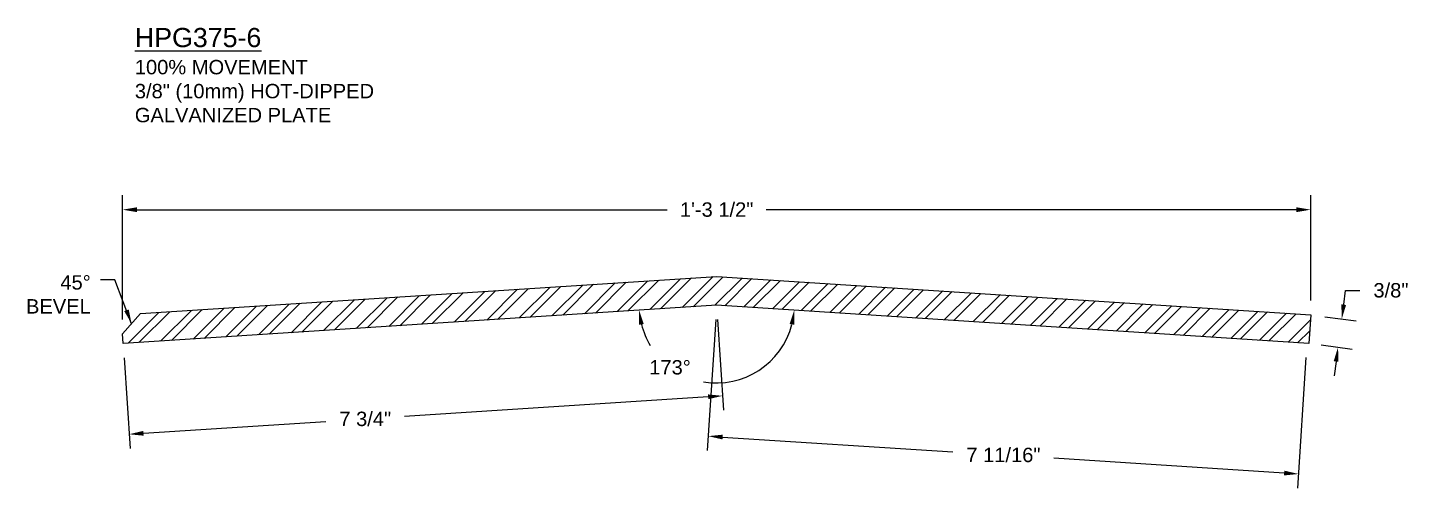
# Model space of a CAD drawing. Extents: x -4.7 to 45, y 0 to 12.
# Drawn here: x 26.98 to 45.01, y 4.92 to 10.92 of the extents above; entities that cross this region are included whole.
import ezdxf

# ---------------------------------------------------------------- set-up
doc = ezdxf.new("R2010")
doc.units = 0
doc.header["$MEASUREMENT"] = 0
doc.layers.get('0').update_dxf_attribs({"linetype": 'CONTINUOUS'})
doc.layers.get('DEFPOINTS').update_dxf_attribs({"linetype": 'CONTINUOUS'})
for name, color, linetype in [('DIMENSIONS', 3, 'CONTINUOUS'), ('METALS', 7, 'CONTINUOUS'), ('TEXT', 2, 'CONTINUOUS')]:
    doc.layers.add(name, color=color, linetype=linetype)
doc.styles.add('ARIAL', font='ARIAL.TTF')
doc.dimstyles.new('ARIAL', dxfattribs={"dimtxt": 0.1875, "dimasz": 0.1875, "dimexe": 0.1875, "dimexo": 0.1875, "dimgap": 0.1875, "dimtad": 0, "dimtih": 1, "dimtoh": 1, "dimdec": 4, "dimzin": 0, "dimtxsty": 'ARIAL', "dimcen": 0.09, "dimazin": 3, "dimtfac": 1, "dimtdec": 4, "dimtofl": 0, "dimtmove": 0, "dimatfit": 3, "dimtolj": 1, "dimtzin": 0})

# ---------------------------------------------------------------- blocks, each defined once
blk = doc.blocks.new('*D19')
at = {"layer": 'DEFPOINTS', "color": 0}
for p in [(43.71, 7.178), (43.66, 6.81), (44.066, 6.756)]:
    blk.add_point(p, dxfattribs=at)
at = {"layer": 'DIMENSIONS', "color": 0}
for p, q in [((44.14, 7.31), (44.164, 7.496)), ((44.164, 7.496), (44.352, 7.496)), ((43.895, 7.153), (44.301, 7.099)), ((43.846, 6.785), (44.252, 6.731)), ((44.041, 6.57), (44.016, 6.384))]:
    blk.add_line(p, q, dxfattribs=at)
for points in [[(44.109, 7.314), (44.171, 7.306), (44.115, 7.124)], [(44.01, 6.574), (44.072, 6.566), (44.066, 6.756)]]:
    blk.add_solid(points, dxfattribs=at)
at = {"layer": 'DIMENSIONS', "color": 0, "insert": (44.756, 7.496), "char_height": 0.1875, "attachment_point": 5, "style": 'ARIAL'}
blk.add_mtext('\\A1;3/8"', dxfattribs=at)
blk = doc.blocks.new('*D20')
at = {"layer": 'DEFPOINTS', "color": 0}
for p in [(35.962, 7.303), (43.66, 6.81), (43.551, 5.103)]:
    blk.add_point(p, dxfattribs=at)
at = {"layer": 'DIMENSIONS', "color": 0}
for p, q in [((35.95, 7.116), (35.84, 5.409)), ((43.648, 6.623), (43.539, 4.916)), ((36.04, 5.584), (39.043, 5.392)), ((43.364, 5.115), (40.36, 5.307))]:
    blk.add_line(p, q, dxfattribs=at)
for points in [[(36.042, 5.615), (36.038, 5.553), (35.852, 5.596)], [(43.366, 5.146), (43.362, 5.084), (43.551, 5.103)]]:
    blk.add_solid(points, dxfattribs=at)
at = {"layer": 'DIMENSIONS', "color": 0, "insert": (39.702, 5.35), "char_height": 0.1875, "attachment_point": 5, "style": 'ARIAL'}
blk.add_mtext('\\A1;7 11/16"', dxfattribs=at)
blk = doc.blocks.new('*D21')
at = {"layer": 'DEFPOINTS', "color": 0}
for p in [(35.962, 7.303), (28.222, 6.802), (28.299, 5.621)]:
    blk.add_point(p, dxfattribs=at)
at = {"layer": 'DIMENSIONS', "color": 0}
for p, q in [((35.974, 7.116), (36.05, 5.934)), ((28.234, 6.615), (28.311, 5.434)), ((35.851, 6.109), (31.892, 5.853)), ((28.486, 5.633), (30.866, 5.787))]:
    blk.add_line(p, q, dxfattribs=at)
for points in [[(35.849, 6.14), (35.853, 6.078), (36.038, 6.121)], [(28.484, 5.664), (28.488, 5.602), (28.299, 5.621)]]:
    blk.add_solid(points, dxfattribs=at)
at = {"layer": 'DIMENSIONS', "color": 0, "insert": (31.379, 5.82), "char_height": 0.1875, "attachment_point": 5, "style": 'ARIAL'}
blk.add_mtext('\\A1;7 3/4"', dxfattribs=at)
blk = doc.blocks.new('*D22')
at = {"layer": 'DEFPOINTS', "color": 0}
for p in [(43.71, 8.548), (43.71, 7.178), (28.214, 6.929)]:
    blk.add_point(p, dxfattribs=at)
at = {"layer": 'DIMENSIONS', "color": 0}
for p, q in [((28.214, 7.116), (28.214, 8.735)), ((43.71, 7.366), (43.71, 8.735)), ((28.402, 8.548), (35.316, 8.548)), ((43.522, 8.548), (36.608, 8.548))]:
    blk.add_line(p, q, dxfattribs=at)
for points in [[(28.402, 8.579), (28.402, 8.516), (28.214, 8.548)], [(43.522, 8.579), (43.522, 8.516), (43.71, 8.548)]]:
    blk.add_solid(points, dxfattribs=at)
at = {"layer": 'DIMENSIONS', "color": 0, "insert": (35.962, 8.548), "char_height": 0.1875, "attachment_point": 5, "style": 'ARIAL'}
blk.add_mtext('\\A1;1\'-3 1/2"', dxfattribs=at)
blk = doc.blocks.new('*D30')
at = {"layer": 'DEFPOINTS', "color": 0}
for p in [(35.962, 7.303), (35.962, 7.303), (28.222, 6.802), (43.685, 6.804), (36.45, 6.415)]:
    blk.add_point(p, dxfattribs=at)
at = {"layer": 'DIMENSIONS', "color": 0}
for start, end in [(194.3169, 211.3569), (260.1863, 345.6868)]:
    blk.add_arc((35.962, 7.303), 1.013, start, end, dxfattribs=at)
for points in [[(34.949, 7.048), (35.011, 7.057), (34.951, 7.238)], [(36.913, 7.057), (36.975, 7.048), (36.973, 7.238)]]:
    blk.add_solid(points, dxfattribs=at)
at = {"layer": 'DIMENSIONS', "color": 0, "insert": (35.354, 6.492), "char_height": 0.1875, "attachment_point": 5, "style": 'ARIAL'}
blk.add_mtext('\\A1;173°', dxfattribs=at)

msp = doc.modelspace()

# ---------------------------------------------------------------- hatches: boundary and pattern name
at = {"layer": 'METALS'}
h = msp.add_hatch(dxfattribs=at)
h.set_pattern_fill('ANSI32', color=256, scale=0.75, style=0)
h.paths.add_polyline_path([(43.68536, 6.80397), (43.70954, 7.17819), (35.96186, 7.67883), (28.44903, 7.19288), (28.21417, 6.92867), (28.22234, 6.80243), (35.96187, 7.30305)])

# ---------------------------------------------------------------- linework, layer by layer
msp.add_lwpolyline([(35.96186, 7.30305), (28.22234, 6.80243), (28.21417, 6.92867), (28.44903, 7.19288), (35.96186, 7.67883), (43.70954, 7.17819), (43.68536, 6.80397), (35.96186, 7.30305)])

# ---------------------------------------------------------------- texts
at = {"layer": 'TEXT', "insert": (28.37403, 10.91655), "char_height": 0.25, "width": 4.59375, "attachment_point": 1, "style": 'ARIAL'}
msp.add_mtext('{\\LHPG375-6\\P\\H0.75x;\\l100% MOVEMENT\\P3/8" (10mm) HOT-DIPPED\\PGALVANIZED PLATE}', dxfattribs=at)
at = {"layer": 'TEXT', "insert": (27.79901, 7.69423), "char_height": 0.1875, "attachment_point": 3, "style": 'ARIAL'}
msp.add_mtext('45°\\PBEVEL', dxfattribs=at)

# ---------------------------------------------------------------- dimensions: what is measured, and where the dimension line sits
at = {"layer": 'DIMENSIONS'}
dim = msp.add_linear_dim(base=(43.70954, 8.5475), p1=(28.21417, 6.92867), p2=(43.70954, 7.17819), dimstyle='ARIAL', dxfattribs=at)
dim.commit()
dim.dimension.update_dxf_attribs({"geometry": '*D22', "text_midpoint": (35.96186, 8.5475)})
for base, p1, p2, angle, picture, middle in [((44.06566, 6.75564), (43.70954, 7.17819), (43.66035, 6.80975), 262.395653, '*D19', (44.75639, 7.49578)), ((28.29878, 5.62065), (35.96186, 7.30305), (28.22234, 6.80243), 183.700927, '*D21', (31.37895, 5.81989))]:
    dim = msp.add_linear_dim(base=base, p1=p1, p2=p2, angle=angle, dimstyle='ARIAL', dxfattribs=at)
    dim.commit()
    dim.dimension.update_dxf_attribs({"geometry": picture, "text_midpoint": middle, "dimtype": 161})
dim = msp.add_angular_dim_2l(base=(36.4496, 6.41472), line1=((43.68536, 6.80397), (35.96186, 7.30305)), line2=((35.96186, 7.30305), (28.22234, 6.80243)), dimstyle='ARIAL', override={"dimdec": 0}, dxfattribs=at)
dim.commit()
dim.dimension.update_dxf_attribs({"geometry": '*D30', "text_midpoint": (35.3537, 6.49241), "dimtype": 162})
dim = msp.add_aligned_dim(p1=(35.96186, 7.30305), p2=(43.66035, 6.80975), distance=-1.71036, dimstyle='ARIAL', dxfattribs=at)
dim.commit()
dim.dimension.update_dxf_attribs({"geometry": '*D20', "text_midpoint": (39.70173, 5.34955)})

# ---------------------------------------------------------------- leaders
at = {"layer": 'TEXT', "annotation_type": 0, "has_hookline": 1, "hookline_direction": 1, "text_width": 0.816}
msp.add_leader([(28.3316, 7.06078), (28.1148, 7.63173), (27.92401, 7.63173)], dimstyle='ARIAL', override={"dimgap": 0.125, "dimtad": 0}, dxfattribs=at)

doc.saveas('drawing.dxf')
